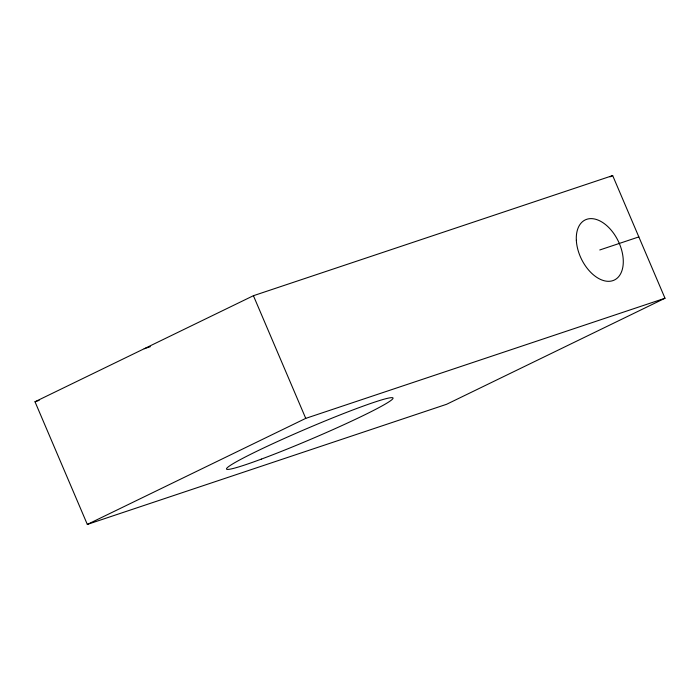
<?xml version="1.0" encoding="UTF-8"?>
<svg xmlns="http://www.w3.org/2000/svg" width="700" height="700" viewBox="0 0 700 700"><rect width="100%" height="100%" fill="white"/><g stroke="black" fill="none" stroke-linecap="round" stroke-linejoin="round"><path stroke-width="1.05" d="M35 401.756L253.418 295.706L612.675 175.577L665 298.244L446.582 404.294L87.325 524.423L35 401.756L39.139 400.374M610.006 176.873L612.675 175.577M87.325 524.423L305.743 418.373L665 298.244M144.209 348.731L150.351 346.675M599.786 249.97L638.837 236.915M253.418 295.706L305.743 418.373M261.345 459.113A90.484 5.679 -23.1 0 0 392.648 398.947A90.484 5.679 -23.1 0 0 275.336 442.531A90.484 5.679 -23.1 0 0 261.345 459.113M576.336 240.293A33.407 20.484 64.1 0 0 612.867 280.639A33.407 20.484 64.1 0 0 610.155 228.979A33.407 20.484 64.1 0 0 576.336 240.293"/></g></svg>
